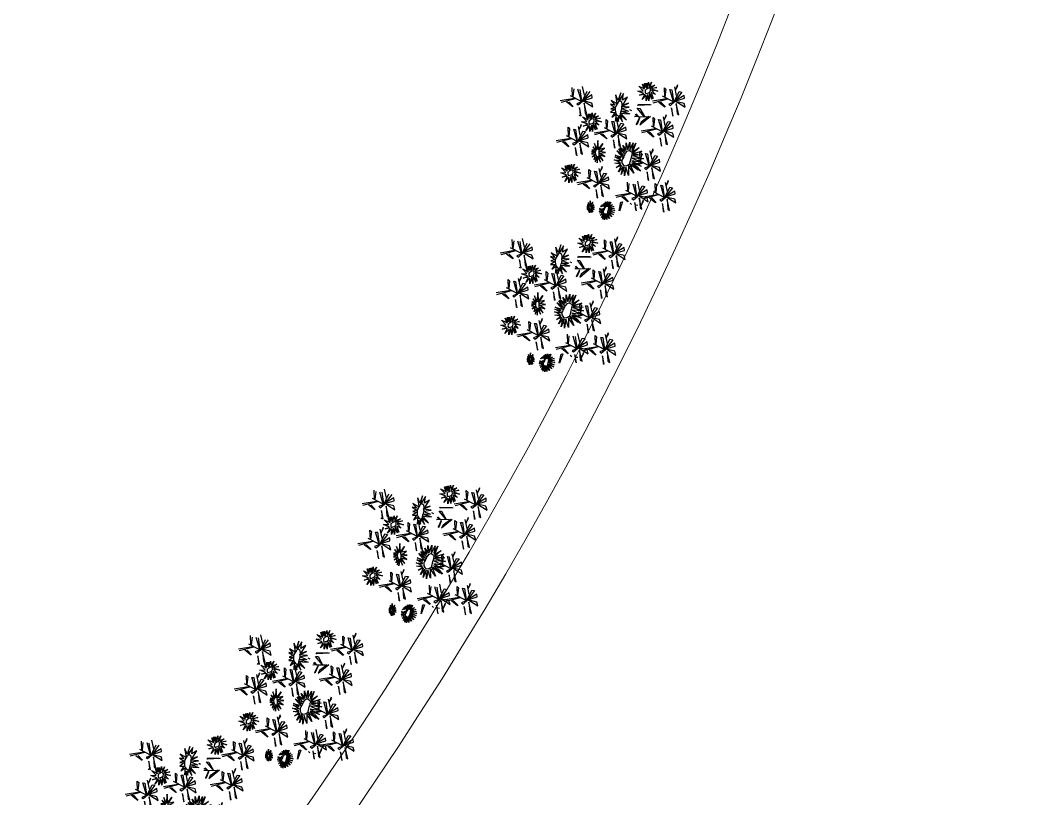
# Model space of a CAD drawing. Header units: millimetres. Extents: x 2508 to 2607, y 837 to 997.
# Drawn here: x 2544.763 to 2547.624, y 844.305 to 846.532 of the extents above; entities that cross this region are included whole.
import ezdxf

# ---------------------------------------------------------------- set-up
doc = ezdxf.new("R2010")
doc.units = ezdxf.units.MM
doc.layers.add('PISO EST', color=250, linetype='Continuous', lineweight=0)

# ---------------------------------------------------------------- blocks, each defined once
blk = doc.blocks.new('mh')
at = {"color": 86, "linetype": 'Continuous'}
for p, q in [((998.5074, 665.3476), (998.5142, 665.3886)), ((998.4038, 665.3744), (998.3929, 665.3326)), ((998.3932, 665.3356), (998.3999, 665.3766)), ((998.4984, 665.36), (998.5156, 665.3271)), ((998.5181, 665.3863), (998.5072, 665.3446)), ((998.5172, 665.3704), (998.5169, 665.3638)), ((998.5169, 665.3638), (998.5302, 665.3512)), ((998.531, 665.3526), (998.5172, 665.3704)), ((998.3877, 665.3411), (998.3611, 665.3422)), ((998.3651, 665.3379), (998.3874, 665.3404)), ((998.3842, 665.348), (998.4014, 665.3151)), ((998.4026, 665.3518), (998.416, 665.3392)), ((998.4168, 665.3406), (998.403, 665.3584)), ((998.502, 665.3531), (998.4754, 665.3542)), ((998.4754, 665.3542), (998.4794, 665.3499)), ((998.4794, 665.3499), (998.5017, 665.3524)), ((998.5151, 665.328), (998.4807, 665.3381)), ((998.4807, 665.3381), (998.4813, 665.3327)), ((998.4813, 665.3327), (998.514, 665.3279)), ((998.5144, 665.3225), (998.5221, 665.3412)), ((998.5258, 665.3369), (998.5151, 665.3245)), ((998.5221, 665.3412), (998.5258, 665.3369)), ((998.5571, 665.3286), (998.5331, 665.3334)), ((998.5341, 665.3335), (998.5549, 665.3311)), ((998.3584, 665.3136), (998.3836, 665.3082)), ((998.4008, 665.316), (998.3664, 665.3261)), ((998.367, 665.3207), (998.3997, 665.3159)), ((998.4016, 665.3141), (998.3718, 665.2999)), ((998.3733, 665.2921), (998.3994, 665.312)), ((998.383, 665.2858), (998.3985, 665.3115)), ((998.3994, 665.312), (998.3912, 665.2849)), ((998.3985, 665.3115), (998.4169, 665.2829)), ((998.4001, 665.3105), (998.4079, 665.3292)), ((998.4059, 665.286), (998.4001, 665.3105)), ((998.4115, 665.3249), (998.4008, 665.3125)), ((998.4062, 665.3081), (998.4347, 665.3056)), ((998.4383, 665.3007), (998.4066, 665.3081)), ((998.4079, 665.3292), (998.4115, 665.3249)), ((998.4429, 665.3166), (998.4188, 665.3214)), ((998.4199, 665.3215), (998.4407, 665.3192)), ((998.4347, 665.3056), (998.4383, 665.3007)), ((998.4404, 665.3229), (998.4426, 665.3204)), ((998.4407, 665.3192), (998.4429, 665.3166)), ((998.4671, 665.3166), (998.4815, 665.3224)), ((998.4828, 665.3226), (998.4696, 665.3156)), ((998.4727, 665.3256), (998.4979, 665.3202)), ((998.5158, 665.3261), (998.486, 665.3119)), ((998.486, 665.3119), (998.4875, 665.3041)), ((998.4875, 665.3041), (998.5137, 665.324)), ((998.4972, 665.2978), (998.5127, 665.3235)), ((998.5137, 665.324), (998.5054, 665.2969)), ((998.5127, 665.3235), (998.5311, 665.2948)), ((998.5202, 665.298), (998.5144, 665.3225)), ((998.5205, 665.3201), (998.549, 665.3176)), ((998.5526, 665.3126), (998.5209, 665.3201)), ((998.549, 665.3176), (998.5526, 665.3126)), ((998.6385, 665.3267), (998.6276, 665.285)), ((998.6278, 665.288), (998.6346, 665.3289)), ((998.6376, 665.3108), (998.6373, 665.3042)), ((998.6373, 665.3042), (998.6506, 665.2916)), ((998.6514, 665.293), (998.6376, 665.3108)), ((998.3912, 665.2849), (998.383, 665.2858)), ((998.4169, 665.2829), (998.4059, 665.286)), ((998.4958, 665.2774), (998.4849, 665.2357)), ((998.4851, 665.2386), (998.4919, 665.2796)), ((998.5054, 665.2969), (998.4972, 665.2978)), ((998.5311, 665.2948), (998.5202, 665.298)), ((998.6224, 665.2934), (998.5958, 665.2945)), ((998.5958, 665.2945), (998.5998, 665.2903)), ((998.5998, 665.2903), (998.6221, 665.2928)), ((998.6355, 665.2684), (998.6011, 665.2785)), ((998.6011, 665.2785), (998.6017, 665.273)), ((998.6188, 665.3004), (998.636, 665.2674)), ((998.6348, 665.2629), (998.6425, 665.2815)), ((998.6462, 665.2773), (998.6355, 665.2648)), ((998.6425, 665.2815), (998.6462, 665.2773)), ((998.4761, 665.2511), (998.4933, 665.2181)), ((998.4949, 665.2615), (998.4946, 665.2549)), ((998.4946, 665.2549), (998.5079, 665.2422)), ((998.5087, 665.2437), (998.4949, 665.2615)), ((998.5875, 665.257), (998.6019, 665.2628)), ((998.6032, 665.2629), (998.59, 665.256)), ((998.5931, 665.2659), (998.6183, 665.2605)), ((998.6017, 665.273), (998.6344, 665.2682)), ((998.6363, 665.2665), (998.6064, 665.2523)), ((998.6064, 665.2523), (998.6079, 665.2444)), ((998.6079, 665.2444), (998.6341, 665.2644)), ((998.6176, 665.2381), (998.6331, 665.2639)), ((998.6341, 665.2644), (998.6258, 665.2372)), ((998.6331, 665.2639), (998.6515, 665.2352)), ((998.6406, 665.2383), (998.6348, 665.2629)), ((998.6409, 665.2604), (998.6694, 665.2579)), ((998.673, 665.253), (998.6413, 665.2605)), ((998.6775, 665.269), (998.6535, 665.2738)), ((998.6545, 665.2738), (998.6753, 665.2715)), ((998.6694, 665.2579), (998.673, 665.253)), ((998.6753, 665.2715), (998.6775, 665.269)), ((998.4797, 665.2441), (998.4531, 665.2452)), ((998.4531, 665.2452), (998.4571, 665.241)), ((998.4571, 665.241), (998.4794, 665.2434)), ((998.4928, 665.219), (998.4584, 665.2291)), ((998.4584, 665.2291), (998.459, 665.2237)), ((998.459, 665.2237), (998.4917, 665.2189)), ((998.4936, 665.2171), (998.4637, 665.2029)), ((998.4921, 665.2136), (998.4998, 665.2322)), ((998.5035, 665.2279), (998.4928, 665.2155)), ((998.4998, 665.2322), (998.5035, 665.2279)), ((998.5348, 665.2197), (998.5108, 665.2244)), ((998.5118, 665.2245), (998.5326, 665.2222)), ((998.5326, 665.2222), (998.5348, 665.2197)), ((998.6258, 665.2372), (998.6176, 665.2381)), ((998.6515, 665.2352), (998.6406, 665.2383)), ((998.6645, 665.1777), (998.6712, 665.2187)), ((998.4448, 665.2077), (998.4592, 665.2134)), ((998.4605, 665.2136), (998.4473, 665.2066)), ((998.4504, 665.2166), (998.4756, 665.2112)), ((998.4637, 665.2029), (998.4652, 665.1951)), ((998.4652, 665.1951), (998.4914, 665.2151)), ((998.4749, 665.1888), (998.4904, 665.2145)), ((998.4831, 665.1879), (998.4749, 665.1888)), ((998.4914, 665.2151), (998.4831, 665.1879)), ((998.4904, 665.2145), (998.5088, 665.1859)), ((998.4979, 665.189), (998.4921, 665.2136)), ((998.5088, 665.1859), (998.4979, 665.189)), ((998.4982, 665.2111), (998.5267, 665.2086)), ((998.5303, 665.2037), (998.4986, 665.2112)), ((998.5267, 665.2086), (998.5303, 665.2037)), ((998.6555, 665.1902), (998.6727, 665.1572)), ((998.6751, 665.2165), (998.6642, 665.1748)), ((998.6742, 665.2006), (998.6739, 665.194)), ((998.6739, 665.194), (998.6873, 665.1813)), ((998.6881, 665.1828), (998.6742, 665.2006)), ((998.6883, 665.198), (998.7149, 665.2075)), ((998.689, 665.2028), (998.6883, 665.198)), ((998.7145, 665.208), (998.689, 665.2028)), ((998.4248, 665.178), (998.4273, 665.1729)), ((998.4373, 665.1601), (998.4442, 665.1535)), ((998.4439, 665.1544), (998.4398, 665.1624)), ((998.4449, 665.1543), (998.4455, 665.1637)), ((998.588, 665.1809), (998.5771, 665.1392)), ((998.5774, 665.1421), (998.5842, 665.1831)), ((998.5872, 665.165), (998.5868, 665.1584)), ((998.601, 665.1472), (998.5872, 665.165)), ((998.659, 665.1832), (998.6324, 665.1843)), ((998.6364, 665.1801), (998.6587, 665.1825)), ((998.6721, 665.1581), (998.6377, 665.1682)), ((998.6383, 665.1628), (998.671, 665.158)), ((998.6714, 665.1527), (998.6792, 665.1713)), ((998.6828, 665.167), (998.6721, 665.1546)), ((998.6792, 665.1713), (998.6828, 665.167)), ((998.7141, 665.1588), (998.6901, 665.1635)), ((998.6912, 665.1636), (998.712, 665.1613)), ((998.6923, 665.1765), (998.6962, 665.1723)), ((998.6975, 665.1604), (998.6981, 665.155)), ((998.4127, 665.1544), (998.4093, 665.1525)), ((998.4093, 665.1525), (998.4103, 665.1194)), ((998.4115, 665.1164), (998.4127, 665.1544)), ((998.4438, 665.1374), (998.4206, 665.1561)), ((998.4206, 665.1561), (998.4212, 665.1492)), ((998.4212, 665.1492), (998.4449, 665.1359)), ((998.4686, 665.1491), (998.4434, 665.1186)), ((998.445, 665.1537), (998.4443, 665.128)), ((998.4445, 665.123), (998.4606, 665.1452)), ((998.4477, 665.1501), (998.4671, 665.1594)), ((998.4656, 665.156), (998.4485, 665.1492)), ((998.4606, 665.1452), (998.4686, 665.1491)), ((998.4671, 665.1594), (998.4656, 665.156)), ((998.4905, 665.1432), (998.4796, 665.1015)), ((998.4798, 665.1045), (998.4866, 665.1454)), ((998.5719, 665.1476), (998.5454, 665.1487)), ((998.5454, 665.1487), (998.5493, 665.1445)), ((998.5493, 665.1445), (998.5717, 665.1469)), ((998.585, 665.1226), (998.5506, 665.1326)), ((998.5506, 665.1326), (998.5512, 665.1272)), ((998.5684, 665.1546), (998.5856, 665.1216)), ((998.5843, 665.1171), (998.5921, 665.1357)), ((998.5958, 665.1314), (998.5851, 665.119)), ((998.5868, 665.1584), (998.6002, 665.1457)), ((998.5921, 665.1357), (998.5958, 665.1314)), ((998.6297, 665.1557), (998.6549, 665.1503)), ((998.6729, 665.1562), (998.643, 665.142)), ((998.643, 665.142), (998.6446, 665.1342)), ((998.6446, 665.1342), (998.6707, 665.1542)), ((998.6543, 665.1279), (998.6697, 665.1536)), ((998.6707, 665.1542), (998.6624, 665.127)), ((998.6786, 665.1373), (998.6677, 665.0956)), ((998.668, 665.0986), (998.6748, 665.1395)), ((998.6697, 665.1536), (998.6881, 665.125)), ((998.6772, 665.1281), (998.6714, 665.1527)), ((998.6775, 665.1502), (998.706, 665.1477)), ((998.7096, 665.1428), (998.6779, 665.1503)), ((998.684, 665.139), (998.6984, 665.1447)), ((998.6997, 665.1449), (998.6864, 665.1379)), ((998.706, 665.1477), (998.7096, 665.1428)), ((998.405, 665.1108), (998.3941, 665.0691)), ((998.3943, 665.0721), (998.4011, 665.113)), ((998.4744, 665.11), (998.4478, 665.1111)), ((998.4478, 665.1111), (998.4518, 665.1068)), ((998.4518, 665.1068), (998.4741, 665.1093)), ((998.4708, 665.1169), (998.488, 665.0839)), ((998.4896, 665.1273), (998.4893, 665.1207)), ((998.4893, 665.1207), (998.5026, 665.1081)), ((998.5034, 665.1095), (998.4896, 665.1273)), ((998.5371, 665.1112), (998.5515, 665.1169)), ((998.5528, 665.1171), (998.5395, 665.1101)), ((998.5427, 665.1201), (998.5678, 665.1147)), ((998.5512, 665.1272), (998.5839, 665.1224)), ((998.5858, 665.1207), (998.556, 665.1064)), ((998.556, 665.1064), (998.5575, 665.0986)), ((998.5575, 665.0986), (998.5837, 665.1186)), ((998.5672, 665.0923), (998.5827, 665.118)), ((998.5837, 665.1186), (998.5754, 665.0914)), ((998.5827, 665.118), (998.6011, 665.0894)), ((998.5901, 665.0925), (998.5843, 665.1171)), ((998.5905, 665.1146), (998.6189, 665.1121)), ((998.6226, 665.1072), (998.5908, 665.1147)), ((998.6271, 665.1232), (998.603, 665.128)), ((998.6041, 665.128), (998.6249, 665.1257)), ((998.6189, 665.1121), (998.6226, 665.1072)), ((998.6249, 665.1257), (998.6271, 665.1232)), ((998.6625, 665.104), (998.636, 665.1051)), ((998.636, 665.1051), (998.6399, 665.1009)), ((998.6399, 665.1009), (998.6623, 665.1034)), ((998.6624, 665.127), (998.6543, 665.1279)), ((998.659, 665.111), (998.6762, 665.078)), ((998.6881, 665.125), (998.6772, 665.1281)), ((998.6778, 665.1214), (998.6774, 665.1148)), ((998.6774, 665.1148), (998.6908, 665.1022)), ((998.6916, 665.1036), (998.6778, 665.1214)), ((998.3889, 665.0775), (998.3623, 665.0786)), ((998.3623, 665.0786), (998.3663, 665.0744)), ((998.3663, 665.0744), (998.3886, 665.0769)), ((998.3853, 665.0845), (998.4025, 665.0515)), ((998.4041, 665.0949), (998.4038, 665.0883)), ((998.4038, 665.0883), (998.4171, 665.0757)), ((998.418, 665.0771), (998.4041, 665.0949)), ((998.4395, 665.0735), (998.4539, 665.0793)), ((998.4552, 665.0795), (998.442, 665.0725)), ((998.4451, 665.0825), (998.4703, 665.0771)), ((998.4875, 665.0849), (998.4531, 665.095)), ((998.4531, 665.095), (998.4536, 665.0896)), ((998.4536, 665.0896), (998.4864, 665.0848)), ((998.4882, 665.083), (998.4584, 665.0688)), ((998.4599, 665.061), (998.4861, 665.0809)), ((998.4696, 665.0547), (998.4851, 665.0804)), ((998.4861, 665.0809), (998.4778, 665.0538)), ((998.4851, 665.0804), (998.5035, 665.0517)), ((998.4868, 665.0794), (998.4945, 665.0981)), ((998.4926, 665.0549), (998.4868, 665.0794)), ((998.4982, 665.0938), (998.4875, 665.0813)), ((998.4929, 665.077), (998.5214, 665.0745)), ((998.525, 665.0695), (998.4933, 665.077)), ((998.4945, 665.0981), (998.4982, 665.0938)), ((998.5295, 665.0855), (998.5055, 665.0903)), ((998.5065, 665.0903), (998.5273, 665.088)), ((998.5214, 665.0745), (998.525, 665.0695)), ((998.5273, 665.088), (998.5295, 665.0855)), ((998.5754, 665.0914), (998.5672, 665.0923)), ((998.6011, 665.0894), (998.5901, 665.0925)), ((998.6333, 665.0765), (998.6585, 665.0711)), ((998.6756, 665.079), (998.6412, 665.0891)), ((998.6412, 665.0891), (998.6418, 665.0836)), ((998.6418, 665.0836), (998.6745, 665.0788)), ((998.6764, 665.0771), (998.6466, 665.0629)), ((998.6481, 665.055), (998.6743, 665.075)), ((998.6578, 665.0487), (998.6733, 665.0745)), ((998.6743, 665.075), (998.666, 665.0478)), ((998.6733, 665.0745), (998.6917, 665.0458)), ((998.6749, 665.0735), (998.6827, 665.0921)), ((998.6864, 665.0879), (998.6757, 665.0754)), ((998.6827, 665.0921), (998.6864, 665.0879)), ((998.7177, 665.0796), (998.6936, 665.0844)), ((998.6947, 665.0844), (998.7155, 665.0821)), ((998.7155, 665.0821), (998.7177, 665.0796)), ((998.354, 665.0411), (998.3684, 665.0469)), ((998.3697, 665.047), (998.3565, 665.0401)), ((998.3596, 665.05), (998.3848, 665.0446)), ((998.402, 665.0525), (998.3676, 665.0626)), ((998.3676, 665.0626), (998.3682, 665.0571)), ((998.3682, 665.0571), (998.4009, 665.0523)), ((998.4028, 665.0506), (998.3729, 665.0364)), ((998.3745, 665.0285), (998.4006, 665.0485)), ((998.3842, 665.0222), (998.3996, 665.048)), ((998.4006, 665.0485), (998.3923, 665.0213)), ((998.3996, 665.048), (998.418, 665.0193)), ((998.4013, 665.047), (998.409, 665.0656)), ((998.4071, 665.0224), (998.4013, 665.047)), ((998.4127, 665.0614), (998.402, 665.0489)), ((998.409, 665.0656), (998.4127, 665.0614)), ((998.444, 665.0531), (998.42, 665.0579)), ((998.4211, 665.0579), (998.4419, 665.0556)), ((998.4419, 665.0556), (998.444, 665.0531)), ((998.4584, 665.0688), (998.4599, 665.061)), ((998.4778, 665.0538), (998.4696, 665.0547)), ((998.5035, 665.0517), (998.4926, 665.0549)), ((998.6277, 665.0676), (998.6421, 665.0734)), ((998.6434, 665.0735), (998.6301, 665.0665)), ((998.6466, 665.0629), (998.6481, 665.055)), ((998.666, 665.0478), (998.6578, 665.0487)), ((998.6807, 665.0489), (998.6749, 665.0735)), ((998.6917, 665.0458), (998.6807, 665.0489)), ((998.6811, 665.071), (998.7095, 665.0685)), ((998.7132, 665.0636), (998.6814, 665.0711)), ((998.7095, 665.0685), (998.7132, 665.0636)), ((998.3729, 665.0364), (998.3745, 665.0285)), ((998.3923, 665.0213), (998.3842, 665.0222)), ((998.418, 665.0193), (998.4071, 665.0224)), ((998.4074, 665.0445), (998.4359, 665.042)), ((998.4395, 665.0371), (998.4078, 665.0446)), ((998.4359, 665.042), (998.4395, 665.0371))]:
    blk.add_line(p, q, dxfattribs=at)
at = {"color": 50, "linetype": 'Continuous'}
for p, q in [((998.5859, 665.3623), (998.5964, 665.3553)), ((998.6017, 665.3574), (998.5859, 665.3623)), ((998.5917, 665.3731), (998.5998, 665.3562)), ((998.605, 665.3604), (998.5917, 665.3731)), ((998.6058, 665.3753), (998.605, 665.3604)), ((998.6127, 665.3579), (998.6058, 665.3753)), ((998.618, 665.3709), (998.6127, 665.3579)), ((998.6156, 665.3556), (998.618, 665.3709)), ((998.6305, 665.3634), (998.6156, 665.3556)), ((998.6177, 665.3517), (998.6305, 665.3634)), ((998.5966, 665.3483), (998.5805, 665.3447)), ((998.5805, 665.3447), (998.5944, 665.3433)), ((998.5944, 665.3433), (998.5808, 665.3359)), ((998.5808, 665.3359), (998.5935, 665.3407)), ((998.583, 665.3511), (998.5966, 665.3483)), ((998.5966, 665.351), (998.583, 665.3511)), ((998.5835, 665.3559), (998.5966, 665.351)), ((998.5964, 665.3553), (998.5835, 665.3559)), ((998.5935, 665.3407), (998.5889, 665.3268)), ((998.5889, 665.3268), (998.5979, 665.3379)), ((998.5979, 665.3379), (998.5953, 665.3212)), ((998.5953, 665.3212), (998.5998, 665.3365)), ((998.5998, 665.3365), (998.6062, 665.3186)), ((998.6037, 665.3363), (998.616, 665.3251)), ((998.6062, 665.3186), (998.6037, 665.3363)), ((998.6096, 665.3371), (998.627, 665.3312)), ((998.616, 665.3251), (998.6096, 665.3371)), ((998.6119, 665.342), (998.6336, 665.3438)), ((998.627, 665.3312), (998.6119, 665.342)), ((998.6156, 665.3464), (998.6339, 665.3521)), ((998.6336, 665.3438), (998.6156, 665.3464)), ((998.6301, 665.3353), (998.6165, 665.3399)), ((998.6339, 665.3521), (998.6177, 665.3517)), ((998.4454, 665.3132), (998.4536, 665.2963)), ((998.4587, 665.3006), (998.4454, 665.3132)), ((998.4595, 665.3155), (998.4587, 665.3006)), ((998.4664, 665.298), (998.4595, 665.3155)), ((998.4717, 665.311), (998.4664, 665.298)), ((998.4693, 665.2957), (998.4717, 665.311)), ((998.4843, 665.3036), (998.4693, 665.2957)), ((998.4715, 665.2918), (998.4843, 665.3036)), ((998.4503, 665.2885), (998.4342, 665.2848)), ((998.4342, 665.2848), (998.4481, 665.2834)), ((998.4481, 665.2834), (998.4345, 665.276)), ((998.4345, 665.276), (998.4472, 665.2808)), ((998.4367, 665.2912), (998.4503, 665.2885)), ((998.4503, 665.2911), (998.4367, 665.2912)), ((998.4372, 665.296), (998.4503, 665.2911)), ((998.4501, 665.2954), (998.4372, 665.296)), ((998.4396, 665.3024), (998.4501, 665.2954)), ((998.4554, 665.2975), (998.4396, 665.3024)), ((998.4472, 665.2808), (998.4427, 665.2669)), ((998.4427, 665.2669), (998.4516, 665.278)), ((998.4516, 665.278), (998.449, 665.2613)), ((998.449, 665.2613), (998.4535, 665.2767)), ((998.4535, 665.2767), (998.4599, 665.2587)), ((998.4574, 665.2764), (998.4697, 665.2652)), ((998.4599, 665.2587), (998.4574, 665.2764)), ((998.4634, 665.2772), (998.4807, 665.2713)), ((998.4697, 665.2652), (998.4634, 665.2772)), ((998.4656, 665.2821), (998.4874, 665.2839)), ((998.4807, 665.2713), (998.4656, 665.2821)), ((998.4693, 665.2865), (998.4876, 665.2922)), ((998.4874, 665.2839), (998.4693, 665.2865)), ((998.4838, 665.2754), (998.4703, 665.28)), ((998.4876, 665.2922), (998.4715, 665.2918)), ((998.5221, 665.2784), (998.5388, 665.2748)), ((998.5381, 665.2718), (998.5221, 665.2784)), ((998.531, 665.2838), (998.5409, 665.2764)), ((998.5388, 665.2748), (998.531, 665.2838)), ((998.5389, 665.2716), (998.5415, 665.2748)), ((998.5407, 665.2865), (998.5447, 665.277)), ((998.5409, 665.2764), (998.5407, 665.2865)), ((998.5415, 665.2748), (998.5428, 665.2755)), ((998.5428, 665.2755), (998.5478, 665.2762)), ((998.5447, 665.277), (998.5459, 665.2872)), ((998.5459, 665.2872), (998.5473, 665.2767)), ((998.5473, 665.2767), (998.5513, 665.2869)), ((998.5478, 665.2762), (998.5525, 665.2759)), ((998.5513, 665.2869), (998.5524, 665.2763)), ((998.5524, 665.2763), (998.5597, 665.2853)), ((998.5525, 665.2759), (998.5578, 665.2725)), ((998.5597, 665.2853), (998.556, 665.2764)), ((998.556, 665.2764), (998.5685, 665.2805)), ((998.5685, 665.2805), (998.5608, 665.2731)), ((998.5608, 665.2731), (998.5744, 665.2765)), ((998.5744, 665.2765), (998.5624, 665.2697)), ((998.6854, 665.2905), (998.6988, 665.292)), ((998.698, 665.2894), (998.6854, 665.2905)), ((998.6995, 665.2899), (998.6899, 665.283)), ((998.6899, 665.283), (998.6991, 665.2886)), ((998.6902, 665.2956), (998.6992, 665.2937)), ((998.6988, 665.292), (998.6902, 665.2956)), ((998.695, 665.2985), (998.7003, 665.2945)), ((998.6992, 665.2937), (998.695, 665.2985)), ((998.6974, 665.2802), (998.6995, 665.2899)), ((998.7023, 665.2875), (998.6974, 665.2802)), ((998.7007, 665.2887), (998.6985, 665.2892)), ((998.6987, 665.2896), (998.6988, 665.2908)), ((998.6991, 665.289), (998.6987, 665.2896)), ((998.6988, 665.2908), (998.6992, 665.2919)), ((998.6992, 665.2919), (998.7006, 665.2936)), ((998.7002, 665.2999), (998.7023, 665.2948)), ((998.7003, 665.2945), (998.7002, 665.2999)), ((998.7006, 665.2936), (998.7013, 665.294)), ((998.7035, 665.2884), (998.7007, 665.2887)), ((998.7013, 665.294), (998.704, 665.2944)), ((998.7023, 665.2948), (998.703, 665.3003)), ((998.7036, 665.2789), (998.7023, 665.2875)), ((998.703, 665.3003), (998.7037, 665.2947)), ((998.7059, 665.2884), (998.7035, 665.2884)), ((998.7046, 665.2878), (998.7036, 665.2789)), ((998.7037, 665.2947), (998.7059, 665.3001)), ((998.704, 665.2944), (998.7065, 665.2942)), ((998.7102, 665.2797), (998.7046, 665.2878)), ((998.7059, 665.3001), (998.7064, 665.2944)), ((998.7084, 665.2883), (998.7059, 665.2884)), ((998.7064, 665.2944), (998.7104, 665.2993)), ((998.7065, 665.2942), (998.7094, 665.2924)), ((998.7076, 665.2881), (998.7102, 665.2797)), ((998.7164, 665.2826), (998.7076, 665.2881)), ((998.7104, 665.2993), (998.7084, 665.2945)), ((998.7084, 665.2945), (998.7151, 665.2967)), ((998.7098, 665.2892), (998.7084, 665.2883)), ((998.7093, 665.2898), (998.7164, 665.2826)), ((998.7187, 665.2865), (998.7093, 665.2898)), ((998.7094, 665.2924), (998.7106, 665.2907)), ((998.7106, 665.2907), (998.7098, 665.2892)), ((998.7151, 665.2967), (998.711, 665.2927)), ((998.711, 665.2927), (998.7183, 665.2945)), ((998.7199, 665.2917), (998.711, 665.2899)), ((998.711, 665.2899), (998.7187, 665.2865)), ((998.7183, 665.2945), (998.7118, 665.2909)), ((998.7118, 665.2909), (998.7199, 665.2917)), ((998.5133, 665.2689), (998.5381, 665.2718)), ((998.5366, 665.2668), (998.5133, 665.2689)), ((998.5395, 665.2679), (998.5216, 665.255)), ((998.5216, 665.255), (998.5387, 665.2654)), ((998.5355, 665.2498), (998.5395, 665.2679)), ((998.5446, 665.2634), (998.5355, 665.2498)), ((998.5416, 665.2656), (998.5375, 665.2665)), ((998.538, 665.2672), (998.5381, 665.2695)), ((998.5386, 665.2662), (998.538, 665.2672)), ((998.5381, 665.2695), (998.5389, 665.2716)), ((998.5468, 665.265), (998.5416, 665.2656)), ((998.547, 665.2474), (998.5446, 665.2634)), ((998.5513, 665.265), (998.5468, 665.265)), ((998.5489, 665.264), (998.547, 665.2474)), ((998.5593, 665.2489), (998.5489, 665.264)), ((998.556, 665.2649), (998.5513, 665.265)), ((998.5545, 665.2646), (998.5593, 665.2489)), ((998.571, 665.2542), (998.5545, 665.2646)), ((998.5587, 665.2665), (998.556, 665.2649)), ((998.5576, 665.2677), (998.571, 665.2542)), ((998.5752, 665.2615), (998.5576, 665.2677)), ((998.5578, 665.2725), (998.5601, 665.2694)), ((998.5601, 665.2694), (998.5587, 665.2665)), ((998.5774, 665.2712), (998.5609, 665.2679)), ((998.5609, 665.2679), (998.5752, 665.2615)), ((998.5624, 665.2697), (998.5774, 665.2712)), ((998.6887, 665.2471), (998.6995, 665.2445)), ((998.7004, 665.2468), (998.6887, 665.2471)), ((998.6928, 665.2522), (998.7004, 665.2468)), ((998.7021, 665.2486), (998.6928, 665.2522)), ((998.7019, 665.2521), (998.6958, 665.2561)), ((998.6958, 665.2561), (998.7021, 665.2486)), ((998.7019, 665.2536), (998.6979, 665.2582)), ((998.7021, 665.2556), (998.6979, 665.2582)), ((998.7027, 665.2589), (998.7011, 665.2613)), ((998.7028, 665.2598), (998.7011, 665.2613)), ((998.704, 665.2512), (998.7048, 665.2503)), ((998.704, 665.2508), (998.7048, 665.2503)), ((998.706, 665.2531), (998.7075, 665.2521)), ((998.7063, 665.2538), (998.7075, 665.2521)), ((998.7071, 665.2559), (998.7108, 665.2525)), ((998.7078, 665.2639), (998.7104, 665.2537)), ((998.7127, 665.255), (998.7078, 665.2639)), ((998.7106, 665.2643), (998.7127, 665.255)), ((998.7161, 665.2549), (998.7106, 665.2643)), ((998.7151, 665.2652), (998.7161, 665.2549)), ((998.7191, 665.2559), (998.7151, 665.2652)), ((998.7202, 665.2645), (998.7191, 665.2559)), ((998.7217, 665.2552), (998.7202, 665.2645)), ((998.7267, 665.2621), (998.7217, 665.2552)), ((998.7225, 665.2522), (998.722, 665.2493)), ((998.722, 665.2493), (998.7313, 665.2391)), ((998.7324, 665.2407), (998.7225, 665.2522)), ((998.7237, 665.254), (998.7267, 665.2621)), ((998.7333, 665.2587), (998.7237, 665.254)), ((998.7251, 665.2517), (998.7333, 665.2587)), ((998.7379, 665.2547), (998.7251, 665.2517)), ((998.7263, 665.2499), (998.7379, 665.2547)), ((998.7399, 665.2496), (998.7263, 665.2499)), ((998.7264, 665.2476), (998.7399, 665.2496)), ((998.7389, 665.2432), (998.7264, 665.2476)), ((998.4071, 665.2133), (998.3829, 665.2177)), ((998.3983, 665.2115), (998.3829, 665.2177)), ((998.4086, 665.2141), (998.399, 665.2311)), ((998.399, 665.2311), (998.4124, 665.2208)), ((998.4035, 665.2111), (998.4149, 665.2179)), ((998.4097, 665.233), (998.4184, 665.22)), ((998.4124, 665.2208), (998.4097, 665.233)), ((998.4149, 665.2179), (998.4199, 665.2192)), ((998.4184, 665.22), (998.4223, 665.232)), ((998.4199, 665.2192), (998.4252, 665.2195)), ((998.4223, 665.232), (998.4239, 665.2199)), ((998.4239, 665.2199), (998.4325, 665.2329)), ((998.4252, 665.2195), (998.4319, 665.2189)), ((998.4319, 665.2189), (998.4374, 665.2166)), ((998.4325, 665.2329), (998.4326, 665.2206)), ((998.4326, 665.2206), (998.4462, 665.2292)), ((998.4462, 665.2292), (998.438, 665.2175)), ((998.438, 665.2175), (998.4579, 665.2188)), ((998.4579, 665.2188), (998.446, 665.2143)), ((998.5548, 665.2195), (998.5597, 665.2006)), ((998.564, 665.2029), (998.5548, 665.2195)), ((998.5602, 665.2202), (998.564, 665.2029)), ((998.5704, 665.2027), (998.5602, 665.2202)), ((998.5685, 665.2219), (998.5704, 665.2027)), ((998.5759, 665.2045), (998.5685, 665.2219)), ((998.578, 665.2206), (998.5759, 665.2045)), ((998.5807, 665.2032), (998.578, 665.2206)), ((998.6995, 665.2445), (998.688, 665.2413)), ((998.688, 665.2413), (998.7002, 665.2416)), ((998.7002, 665.2416), (998.6889, 665.2361)), ((998.6889, 665.2361), (998.7006, 665.2384)), ((998.7006, 665.2384), (998.6894, 665.2321)), ((998.6894, 665.2321), (998.7026, 665.2372)), ((998.7026, 665.2372), (998.6964, 665.227)), ((998.6964, 665.227), (998.7053, 665.2368)), ((998.7053, 665.2368), (998.7017, 665.2229)), ((998.7017, 665.2229), (998.7062, 665.2362)), ((998.7062, 665.2362), (998.7075, 665.2211)), ((998.7075, 665.2211), (998.7084, 665.2369)), ((998.7084, 665.2369), (998.7133, 665.2203)), ((998.7123, 665.2379), (998.7193, 665.2224)), ((998.7133, 665.2203), (998.7123, 665.2379)), ((998.7167, 665.2382), (998.7249, 665.2239)), ((998.7193, 665.2224), (998.7167, 665.2382)), ((998.7199, 665.2383), (998.7312, 665.2287)), ((998.7249, 665.2239), (998.7199, 665.2383)), ((998.7223, 665.2409), (998.7357, 665.2354)), ((998.7312, 665.2287), (998.7223, 665.2409)), ((998.7245, 665.2435), (998.7389, 665.2432)), ((998.7357, 665.2354), (998.7245, 665.2435)), ((998.735, 665.2359), (998.7331, 665.2386)), ((998.3768, 665.2036), (998.3983, 665.2115)), ((998.3999, 665.2084), (998.3768, 665.2036)), ((998.3792, 665.1956), (998.3999, 665.2084)), ((998.3977, 665.1983), (998.3792, 665.1956)), ((998.3894, 665.1842), (998.3977, 665.1983)), ((998.4118, 665.1979), (998.3894, 665.1842)), ((998.4001, 665.206), (998.4022, 665.21)), ((998.4037, 665.2005), (998.4001, 665.206)), ((998.4035, 665.2111), (998.4022, 665.21)), ((998.4102, 665.1992), (998.4037, 665.2005)), ((998.4157, 665.2017), (998.4062, 665.1817)), ((998.4062, 665.1817), (998.4118, 665.1979)), ((998.4176, 665.2002), (998.4102, 665.1992)), ((998.4179, 665.1795), (998.4157, 665.2017)), ((998.4194, 665.2005), (998.4176, 665.2002)), ((998.4207, 665.2006), (998.4179, 665.1795)), ((998.4194, 665.2005), (998.4305, 665.2028)), ((998.4217, 665.1999), (998.4293, 665.1812)), ((998.4285, 665.2024), (998.4368, 665.1778)), ((998.4286, 665.2024), (998.4293, 665.1812)), ((998.4296, 665.2023), (998.4292, 665.2007)), ((998.4303, 665.1995), (998.4295, 665.2026)), ((998.4385, 665.2043), (998.4305, 665.2028)), ((998.4362, 665.1929), (998.4358, 665.203)), ((998.4362, 665.1929), (998.4368, 665.1778)), ((998.4374, 665.2166), (998.442, 665.213)), ((998.4542, 665.1872), (998.438, 665.2012)), ((998.4424, 665.206), (998.4385, 665.2043)), ((998.4397, 665.2046), (998.4542, 665.1872)), ((998.4595, 665.1983), (998.4397, 665.2046)), ((998.442, 665.213), (998.4433, 665.2091)), ((998.4585, 665.2097), (998.4421, 665.209)), ((998.4421, 665.209), (998.4595, 665.1983)), ((998.4433, 665.2091), (998.4424, 665.206)), ((998.446, 665.2143), (998.4585, 665.2097)), ((998.5194, 665.1883), (998.5395, 665.1834)), ((998.541, 665.1877), (998.5194, 665.1883)), ((998.527, 665.1976), (998.541, 665.1877)), ((998.5442, 665.1911), (998.527, 665.1976)), ((998.5491, 665.1941), (998.5326, 665.2049)), ((998.5326, 665.2049), (998.5442, 665.1911)), ((998.5517, 665.1912), (998.5365, 665.2089)), ((998.5531, 665.1983), (998.5365, 665.2089)), ((998.5571, 665.1936), (998.5424, 665.2146)), ((998.5625, 665.1965), (998.5424, 665.2146)), ((998.5478, 665.1957), (998.5492, 665.1941)), ((998.5478, 665.195), (998.5492, 665.1941)), ((998.5515, 665.1993), (998.5543, 665.1975)), ((998.5521, 665.2007), (998.5543, 665.1975)), ((998.5536, 665.2045), (998.5605, 665.1983)), ((998.59, 665.2161), (998.5807, 665.2032)), ((998.5844, 665.201), (998.59, 665.2161)), ((998.6024, 665.2097), (998.5844, 665.201)), ((998.587, 665.1968), (998.6024, 665.2097)), ((998.6108, 665.2023), (998.587, 665.1968)), ((998.5894, 665.1934), (998.6108, 665.2023)), ((998.6146, 665.1928), (998.5894, 665.1934)), ((998.5895, 665.1891), (998.6146, 665.1928)), ((998.6128, 665.181), (998.5895, 665.1891)), ((998.5395, 665.1834), (998.518, 665.1775)), ((998.518, 665.1775), (998.5408, 665.1779)), ((998.5408, 665.1779), (998.5197, 665.1677)), ((998.5197, 665.1677), (998.5414, 665.1719)), ((998.5414, 665.1719), (998.5206, 665.1602)), ((998.5206, 665.1602), (998.5453, 665.1699)), ((998.5453, 665.1699), (998.5336, 665.1507)), ((998.5336, 665.1507), (998.5503, 665.1691)), ((998.5503, 665.1691), (998.5435, 665.1432)), ((998.5435, 665.1432), (998.5519, 665.1679)), ((998.5519, 665.1679), (998.5544, 665.1399)), ((998.5544, 665.1399), (998.556, 665.1692)), ((998.556, 665.1692), (998.5651, 665.1384)), ((998.5632, 665.1711), (998.5763, 665.1422)), ((998.5651, 665.1384), (998.5632, 665.1711)), ((998.5715, 665.1716), (998.5866, 665.1451)), ((998.5763, 665.1422), (998.5715, 665.1716)), ((998.5774, 665.1718), (998.5983, 665.154)), ((998.5866, 665.1451), (998.5774, 665.1718)), ((998.5819, 665.1767), (998.6068, 665.1664)), ((998.5983, 665.154), (998.5819, 665.1767)), ((998.586, 665.1816), (998.6128, 665.181)), ((998.6068, 665.1664), (998.586, 665.1816)), ((998.3492, 665.135), (998.3624, 665.1301)), ((998.3622, 665.1344), (998.3492, 665.135)), ((998.3517, 665.1413), (998.3622, 665.1344)), ((998.3674, 665.1365), (998.3517, 665.1413)), ((998.3575, 665.1521), (998.3656, 665.1353)), ((998.3707, 665.1395), (998.3575, 665.1521)), ((998.3716, 665.1544), (998.3707, 665.1395)), ((998.3784, 665.137), (998.3716, 665.1544)), ((998.3838, 665.1499), (998.3784, 665.137)), ((998.3814, 665.1347), (998.3838, 665.1499)), ((998.3963, 665.1425), (998.3814, 665.1347)), ((998.3814, 665.1255), (998.3997, 665.1312)), ((998.3835, 665.1308), (998.3963, 665.1425)), ((998.3997, 665.1312), (998.3835, 665.1308)), ((998.3623, 665.1274), (998.3463, 665.1238)), ((998.3463, 665.1238), (998.3602, 665.1223)), ((998.3602, 665.1223), (998.3466, 665.115)), ((998.3466, 665.115), (998.3592, 665.1198)), ((998.3488, 665.1302), (998.3623, 665.1274)), ((998.3624, 665.1301), (998.3488, 665.1302)), ((998.3592, 665.1198), (998.3547, 665.1059)), ((998.3547, 665.1059), (998.3637, 665.117)), ((998.3637, 665.117), (998.3611, 665.1003)), ((998.3611, 665.1003), (998.3656, 665.1156)), ((998.3656, 665.1156), (998.3719, 665.0976)), ((998.3695, 665.1153), (998.3817, 665.1042)), ((998.3719, 665.0976), (998.3695, 665.1153)), ((998.3754, 665.1161), (998.3927, 665.1103)), ((998.3817, 665.1042), (998.3754, 665.1161)), ((998.3776, 665.1211), (998.3994, 665.1228)), ((998.3927, 665.1103), (998.3776, 665.1211)), ((998.3994, 665.1228), (998.3814, 665.1255)), ((998.3958, 665.1143), (998.3823, 665.119))]:
    blk.add_line(p, q, dxfattribs=at)
for points in [[(998.5995, 665.3481), (998.5997, 665.3498), (998.6013, 665.3519), (998.6047, 665.3545), (998.6104, 665.3547), (998.6136, 665.3525), (998.6122, 665.349), (998.611, 665.345), (998.6082, 665.3403), (998.6035, 665.3394), (998.5998, 665.3396), (998.597, 665.3431), (998.5985, 665.3472), (998.6001, 665.3495)], [(998.4532, 665.2882), (998.4534, 665.2899), (998.455, 665.2921), (998.4584, 665.2946), (998.4641, 665.2948), (998.4674, 665.2926), (998.4659, 665.2891), (998.4647, 665.2851), (998.462, 665.2805), (998.4572, 665.2795), (998.4535, 665.2797), (998.4507, 665.2832), (998.4522, 665.2873), (998.4538, 665.2897)], [(998.7106, 665.2508), (998.7132, 665.2523), (998.7153, 665.2535), (998.7197, 665.2536), (998.7226, 665.2518), (998.7244, 665.2497), (998.7238, 665.246), (998.7216, 665.2418), (998.7183, 665.2406), (998.7132, 665.2395), (998.7093, 665.2383), (998.7042, 665.2375), (998.7014, 665.242), (998.7025, 665.2462), (998.7058, 665.2487)], [(998.7106, 665.2508), (998.7098, 665.2506), (998.7093, 665.2502), (998.7088, 665.2499), (998.7084, 665.2495), (998.7077, 665.2492), (998.7068, 665.2489), (998.7058, 665.2486), (998.7058, 665.2487)], [(998.56, 665.1951), (998.5648, 665.1979), (998.5689, 665.2001), (998.577, 665.2002), (998.5825, 665.197), (998.5857, 665.193), (998.5846, 665.1861), (998.5806, 665.1783), (998.5744, 665.1762), (998.565, 665.1741), (998.5576, 665.1718), (998.5482, 665.1703), (998.5429, 665.1788), (998.5449, 665.1866), (998.5511, 665.1912)], [(998.56, 665.1951), (998.5587, 665.1948), (998.5577, 665.194), (998.5568, 665.1935), (998.5559, 665.1927), (998.5547, 665.1921), (998.5529, 665.1916), (998.5512, 665.1911), (998.5511, 665.1912)], [(998.3653, 665.1271), (998.3655, 665.1289), (998.3671, 665.131), (998.3704, 665.1336), (998.3762, 665.1338), (998.3794, 665.1315), (998.378, 665.128), (998.3768, 665.124), (998.374, 665.1194), (998.3692, 665.1185), (998.3655, 665.1187), (998.3628, 665.1222), (998.3643, 665.1263), (998.3658, 665.1286)]]:
    blk.add_lwpolyline(points, dxfattribs=at)

msp = doc.modelspace()

# ---------------------------------------------------------------- linework, layer by layer
at = {"layer": 'PISO EST', "color": 251}
for centre, radius, start, end in [((2536.7823, 850.4281), 10.8536, 277.55608, 357.3085), ((2536.763, 850.437), 10.7533, 277.731, 357.23092)]:
    msp.add_arc(centre, radius, start, end, dxfattribs=at)

# ---------------------------------------------------------------- block references
at = {"xscale": -1, "rotation": 90}
for p in [(3211.685, 1844.7011), (3211.5135, 1844.2662), (3211.1182, 1843.5491), (3210.7645, 1843.1334), (3210.4524, 1842.832)]:
    msp.add_blockref('mh', p, dxfattribs=at)

doc.saveas('drawing.dxf')
